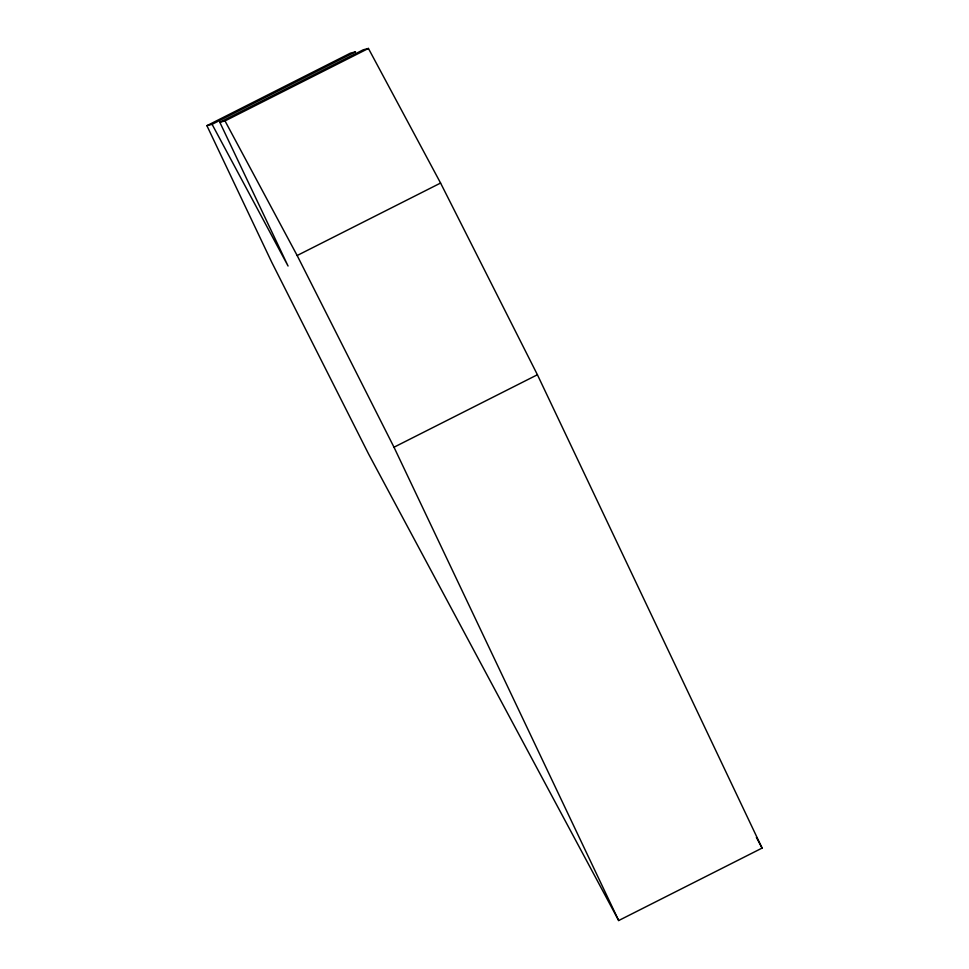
<?xml version="1.0" encoding="UTF-8"?>
<svg xmlns="http://www.w3.org/2000/svg" width="969" height="969" viewBox="0 0 969 969"><rect width="100%" height="100%" fill="white"/><g stroke="black" fill="none" stroke-linecap="round" stroke-linejoin="round"><path stroke-width="1.45" d="M206.906 125.667L350.318 53.198L355.514 51.841L212.09 124.311L206.906 125.667L271.708 262.187L368.547 453.904L618.682 920.55L762.094 848.081L537.407 374.749L440.58 183.044L368.426 48.45L363.242 49.807L219.818 122.276L288.059 266.027L212.09 124.311M219.818 122.276L225.014 120.919L368.426 48.45M225.014 120.919L297.156 255.513L440.58 183.044M618.682 920.55L393.995 447.218L537.407 374.749M756.377 837.41L762.094 848.081M297.156 255.513L393.995 447.218"/></g></svg>
